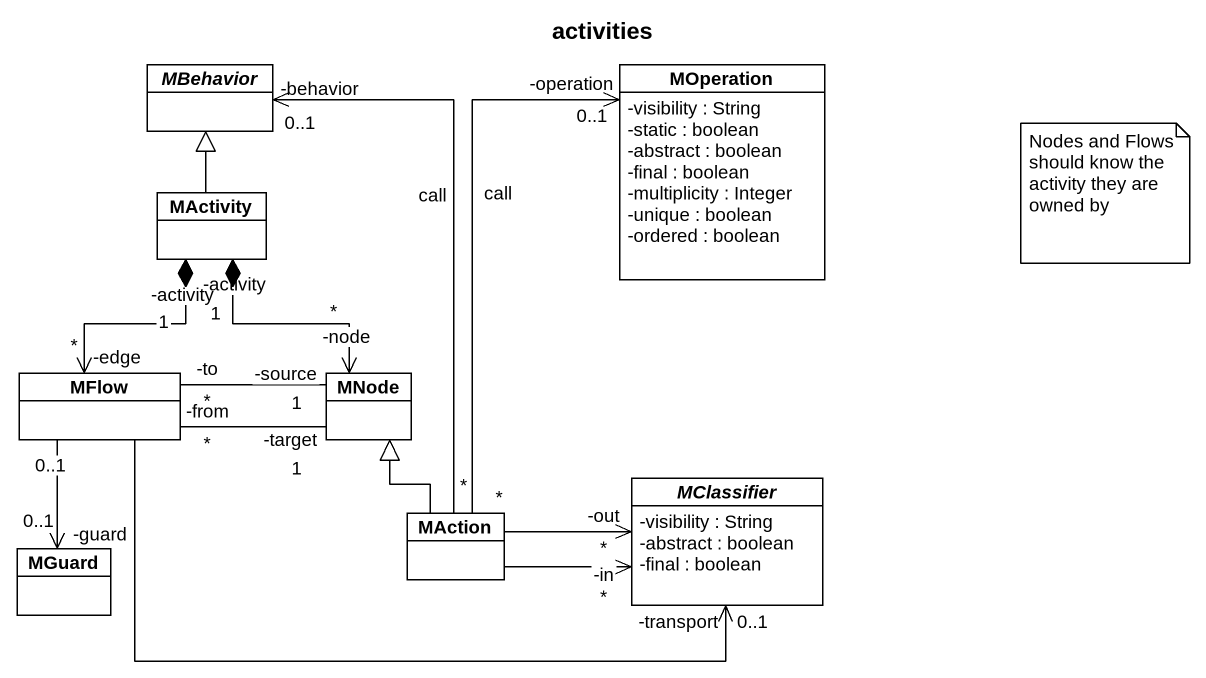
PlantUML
@startuml
title activities
hide circle
hide empty members
skinparam classAttributeIconSize 0
abstract class MBehavior
class MOperation {
  -visibility : String
  -static : boolean
  -abstract : boolean
  -final : boolean
  -multiplicity : Integer
  -unique : boolean
  -ordered : boolean
}
class MActivity
class MFlow
class MNode
class MAction
abstract class MClassifier {
  -visibility : String
  -abstract : boolean
  -final : boolean
}
class MGuard
MActivity -up-|> MBehavior
MActivity "-activity\n1" *--> "-edge\n*" MFlow
MActivity "-activity\n1" *--> "-node\n*" MNode
MFlow "-to\n*" -right- "-source\n1" MNode
MFlow "-from\n*" -right- "-target\n1" MNode
MFlow -right-> "-transport\n0..1" MClassifier
MAction "*" -up-> "-behavior\n0..1" MBehavior : call
MAction "*" -up-> "0..1\n-operation" MOperation : call
MAction -up-|> MNode
MAction -right-> "-out\n*" MClassifier
MAction -right-> "-in\n*" MClassifier
MGuard "-guard\n0..1" <-up- "0..1" MFlow
note as N1
  Nodes and Flows should know the activity they are owned by
end note
@enduml
